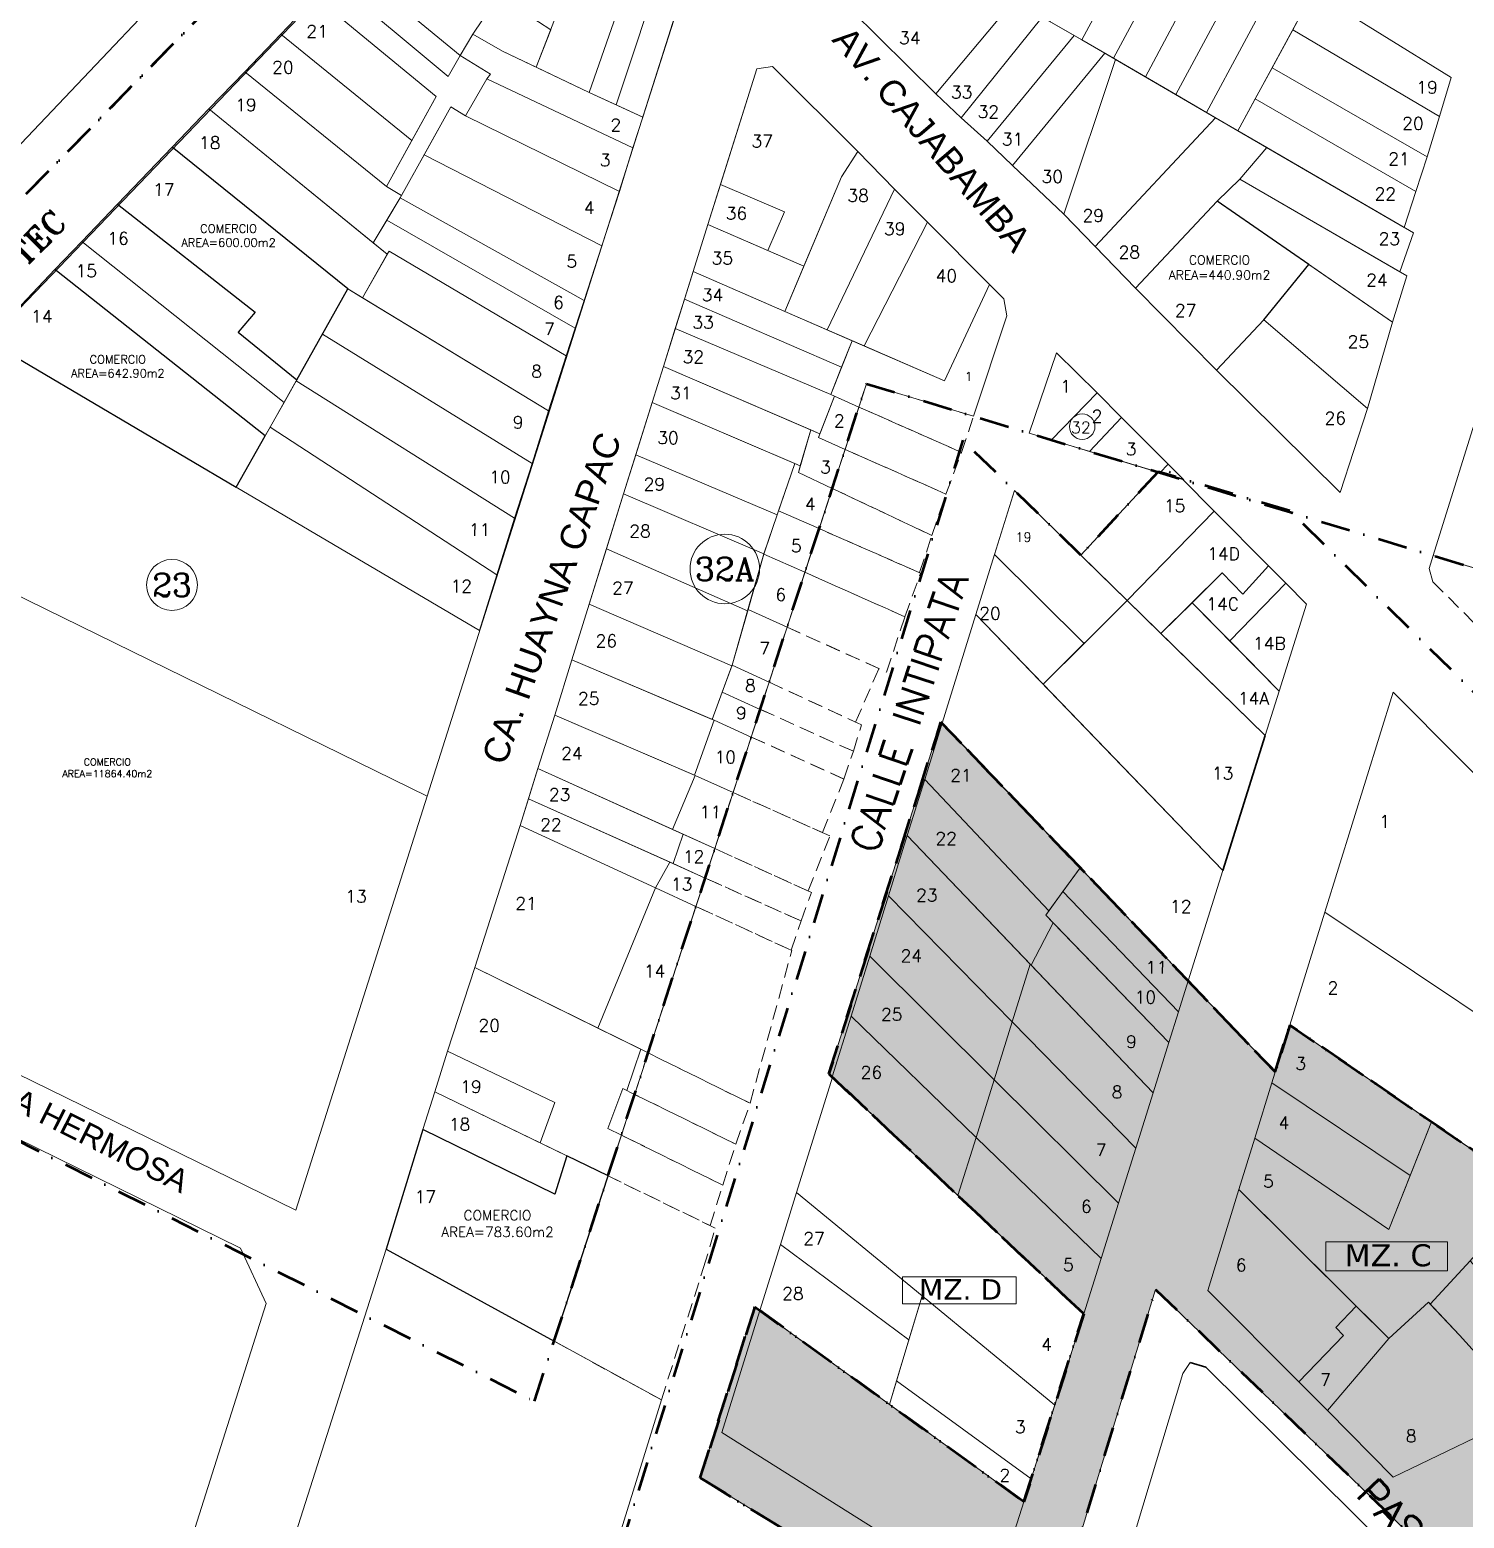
# Model space of a CAD drawing. Header units: millimetres. Extents: x -12449005 to 6504000, y 604360 to 27735491.
# Drawn here: x 711766.1 to 712013.7, y 9107689.1 to 9107946.1 of the extents above; entities that cross this region are included whole.
import ezdxf
from ezdxf.enums import TextEntityAlignment as Align

# ---------------------------------------------------------------- set-up
doc = ezdxf.new("R2010")
doc.units = ezdxf.units.MM
doc.header["$MEASUREMENT"] = 0
doc.header["$PDMODE"] = 3
doc.header["$PDSIZE"] = 0.5
for name, pattern in [('DASHDOTX2', [50.8, 25.4, -12.7, 0, -12.7]), ('DASHED', [0.75, 0.5, -0.25]), ('HIDDEN', [9.525, 6.35, -3.175])]:
    doc.linetypes.add(name, pattern=pattern)
doc.layers.get('0').update_dxf_attribs({"lineweight": 15})
for name, color, linetype in [('_CALLES', 251, 'Continuous'), ('CALLES', 7, 'Continuous'), ('COMERCIO', 1, 'Continuous'), ('DESC-USOS', 7, 'Continuous'), ('NUEVA ESPERANZA I', 10, 'Continuous')]:
    doc.layers.add(name, color=color, linetype=linetype)
for name, color, linetype, lineweight in [('A_LIMITES SECTORES', 1, 'DASHDOTX2', 50), ('A_NO FORMAL', 9, 'Continuous', 13), ('JL - LOTE PRESCRITO', 190, 'Continuous', 30), ('JL - LOTES EXCEPTUADO', 33, 'Continuous', 30), ('JL - NUMERACIÓN DE LOTE', 2, 'Continuous', 30), ('MANZANAS', 7, 'Continuous', 18), ('VERTICES', 7, 'Continuous', 20), ('VIVIENDA', 7, 'Continuous', 15)]:
    doc.layers.add(name, color=color, linetype=linetype, lineweight=lineweight)
doc.styles.add('CALLES', font='romans.shx', dxfattribs={"height": 2.5})
doc.styles.add('cota100', font='trebuc.ttf')
doc.styles.add('ROMANC', font='romanc.shx')
doc.styles.add('ROMANS', font='romans.shx')
doc.styles.add('ROMANT', font='romant.shx')
doc.styles.get("Standard").update_dxf_attribs({"font": 'arial.ttf'})
doc.styles.add('style2', font='verdana.ttf')
doc.dimstyles.new('COTA _100', dxfattribs={"dimscale": 1.26, "dimtxt": 0.95, "dimasz": 0.04, "dimexe": 0.06, "dimexo": 0.1, "dimgap": 0.04, "dimtad": 0, "dimzin": 1, "dimdsep": 46, "dimtxsty": 'cota100', "dimblk": 'ARCHTICK', "dimcen": 0.09, "dimdle": 0.06, "dimse1": 1, "dimse2": 1, "dimsd1": 1, "dimsd2": 1, "dimclrd": 256, "dimclre": 178, "dimclrt": 7, "dimaunit": 1, "dimadec": 3, "dimazin": 0, "dimtfac": 1, "dimtmove": 2, "dimatfit": 2, "dimldrblk": 'ARCHTICK', "dimfxl": 1, "dimarcsym": 0})

# ---------------------------------------------------------------- blocks, each defined once
blk = doc.blocks.new('*D43')
at = {"layer": 'DEFPOINTS', "color": 0, "ltscale": 0.3, "transparency": 16777216}
for p in [(712082.84, 9107519.41), (712108.06, 9107499.31), (712109.03, 9107500.52)]:
    blk.add_point(p, dxfattribs=at)
at = {"layer": 'JL - LOTE PRESCRITO', "color": 7, "ltscale": 0.3, "transparency": 16777216, "insert": (-3285965.38, 20561939.47), "char_height": 1.425, "attachment_point": 5, "rotation": 321.4404, "style": 'cota100'}
blk.add_mtext('32.25', dxfattribs=at)
blk = doc.blocks.new('_ARCHTICK')
at = {"color": 0, "linetype": 'ByBlock', "const_width": 0.15}
blk.add_lwpolyline([(-0.5, -0.5), (0.5, 0.5)], dxfattribs=at)
blk = doc.blocks.new('*D45')
at = {"layer": 'DEFPOINTS', "color": 0, "ltscale": 0.3, "transparency": 16777216}
for p in [(712087.19, 9107441.08), (712114.24, 9107424.27), (712113.41, 9107423.07)]:
    blk.add_point(p, dxfattribs=at)
at = {"layer": 'JL - LOTE PRESCRITO', "color": 7, "ltscale": 0.3, "transparency": 16777216, "insert": (-12449002.32, 27735488.48), "char_height": 1.425, "attachment_point": 5, "rotation": 325.5131, "style": 'cota100'}
blk.add_mtext('31.81', dxfattribs=at)
blk = doc.blocks.new('*D46')
at = {"layer": 'DEFPOINTS', "color": 0, "ltscale": 0.3, "transparency": 16777216}
for p in [(712060.7, 9107460.09, 0), (712086.54, 9107440.17), (712087.27, 9107441.21)]:
    blk.add_point(p, dxfattribs=at)
at = {"layer": 'JL - LOTE PRESCRITO', "color": 7, "ltscale": 0.3, "transparency": 16777216, "insert": (-2185624.74, 20773017.13), "char_height": 1.425, "attachment_point": 5, "rotation": 324.599, "style": 'cota100'}
blk.add_mtext('32.60', dxfattribs=at)
blk = doc.blocks.new('*D48')
at = {"layer": 'DEFPOINTS', "color": 0, "ltscale": 0.3, "transparency": 16777216}
for p in [(712087.24, 9107441.12), (712114.38, 9107424.21), (712113.53, 9107422.98)]:
    blk.add_point(p, dxfattribs=at)
at = {"layer": 'JL - LOTE PRESCRITO', "color": 7, "ltscale": 0.3, "transparency": 16777216, "insert": (-11189611.25, 26932542.48), "char_height": 1.425, "attachment_point": 5, "rotation": 325.4003, "style": 'cota100'}
blk.add_mtext('31.95', dxfattribs=at)
blk = doc.blocks.new('*D51')
at = {"layer": 'DEFPOINTS', "color": 0, "ltscale": 0.3, "transparency": 16777216}
for p in [(711798.11, 9107297.2, 0), (638644.95, 8884680.95), (638646.1, 8884680.58, 0)]:
    blk.add_point(p, dxfattribs=at)
at = {"layer": 'JL - LOTE PRESCRITO', "color": 7, "ltscale": 0.3, "transparency": 16777216, "insert": (1552507.84, 18611954.35), "char_height": 1.425, "attachment_point": 5, "rotation": 71.8094, "style": 'cota100'}
blk.add_mtext('234327.50', dxfattribs=at)
blk = doc.blocks.new('*D52')
at = {"layer": 'DEFPOINTS', "color": 0, "transparency": 16777216}
for p in [(1858877.2, 12101921.31, 0), (1858878.58, 12101920.79, 0), (712008.59, 9107544.89, 0)]:
    blk.add_point(p, dxfattribs=at)
at = {"layer": 'VIVIENDA', "color": 7, "transparency": 16777216, "insert": (1285444.27, 10604732.57, 0), "char_height": 1.425, "attachment_point": 5, "rotation": 69.0428, "style": 'cota100'}
blk.add_mtext('3206493.07', dxfattribs=at)
blk = doc.blocks.new('*D54')
at = {"layer": 'DEFPOINTS', "color": 0, "ltscale": 0.3, "transparency": 16777216}
for p in [(711942.33, 9107278.53, 0), (711968.93, 9107263), (711968.16, 9107261.81, 0)]:
    blk.add_point(p, dxfattribs=at)
at = {"layer": 'JL - LOTE PRESCRITO', "color": 7, "ltscale": 0.3, "transparency": 16777216, "insert": (-9446297.88, 15652898.35), "char_height": 1.425, "attachment_point": 5, "rotation": 327.0777, "style": 'cota100'}
blk.add_mtext('30.77', dxfattribs=at)
blk = doc.blocks.new('*D63')
at = {"layer": 'DEFPOINTS', "color": 0, "ltscale": 0.3, "transparency": 16777216}
for p in [(711946.72, 9107290.72, 0), (711971.68, 9107272.64), (711972.42, 9107273.77, 0)]:
    blk.add_point(p, dxfattribs=at)
at = {"layer": 'JL - LOTE PRESCRITO', "color": 7, "ltscale": 0.3, "transparency": 16777216, "insert": (1429184.61, 18217116.63), "char_height": 1.425, "attachment_point": 5, "rotation": 326.6096, "style": 'cota100'}
blk.add_mtext('30.79', dxfattribs=at)
blk = doc.blocks.new('*D55')
at = {"layer": 'DEFPOINTS', "color": 0, "ltscale": 0.3, "transparency": 16777216}
for p in [(711946.72, 9107290.72, 0), (711972.94, 9107274.92), (711972.26, 9107273.88, 0)]:
    blk.add_point(p, dxfattribs=at)
at = {"layer": 'JL - LOTE PRESCRITO', "color": 7, "ltscale": 0.3, "transparency": 16777216, "insert": (-2514595.34, 20816706.74), "char_height": 1.425, "attachment_point": 5, "rotation": 326.6096, "style": 'cota100'}
blk.add_mtext('30.59', dxfattribs=at)
blk = doc.blocks.new('*D65')
at = {"layer": 'DEFPOINTS', "color": 0, "ltscale": 0.3, "transparency": 16777216}
for p in [(712013.97, 9107217.34), (712015.46, 9107216.78, 0), (712008.7, 9107198.67, 0)]:
    blk.add_point(p, dxfattribs=at)
at = {"layer": 'JL - LOTE PRESCRITO', "color": 7, "ltscale": 0.3, "transparency": 16777216, "insert": (1420517.48, 18208771.18), "char_height": 1.425, "attachment_point": 5, "rotation": 69.5218, "style": 'cota100'}
blk.add_mtext('19.34', dxfattribs=at)
blk = doc.blocks.new('*D56')
at = {"layer": 'DEFPOINTS', "color": 0, "ltscale": 0.3, "transparency": 16777216}
for p in [(711904.93, 9107395.39, 0), (711906.34, 9107394.91), (711900.87, 9107383.36, 0)]:
    blk.add_point(p, dxfattribs=at)
at = {"layer": 'JL - LOTE PRESCRITO', "color": 7, "ltscale": 0.3, "transparency": 16777216, "insert": (1522262.21, 18476834.14), "char_height": 1.425, "attachment_point": 5, "rotation": 71.355, "style": 'cota100'}
blk.add_mtext('12.70', dxfattribs=at)
blk = doc.blocks.new('*D57')
at = {"layer": 'DEFPOINTS', "color": 0, "ltscale": 0.3, "transparency": 16777216}
for p in [(711803.61, 9107439.76, 0), (711798.54, 9107426.35, 0), (711799.95, 9107425.82)]:
    blk.add_point(p, dxfattribs=at)
at = {"layer": 'JL - LOTE PRESCRITO', "color": 7, "lineweight": 30, "ltscale": 0.3, "transparency": 16777216, "insert": (1428871.17, 18217418.99), "char_height": 1.425, "attachment_point": 5, "rotation": 69.2928, "style": 'cota100'}
blk.add_mtext('14.33', dxfattribs=at)

msp = doc.modelspace()

# ---------------------------------------------------------------- hatches: boundary and pattern name
at = {"layer": 'NUEVA ESPERANZA I', "lineweight": 30, "transparency": 33554483}
h = msp.add_hatch(color=190, dxfattribs=at)
h.dxf.hatch_style = 1
h.paths.add_polyline_path([(712217.021, 9107623.024), (712197.218, 9107608.261), (712184.666, 9107620.886), (712205.026, 9107635.145), (712189.69, 9107650.643), (712170.921, 9107634.711), (712137.763, 9107668.579), (712100.654, 9107651.222), (712071.68, 9107680.44), (712108.014, 9107697.724), (712110.046, 9107695.675), (712131.41, 9107674.749), (712151.75, 9107684.408), (712076.041, 9107760.914), (712064.422, 9107750.207), (712059.691, 9107749.682), (712054.097, 9107752.956), (712070.65, 9107766.362), (712048.741, 9107788.502), (712027.224, 9107744.458), (711983.622, 9107774.252), (711981.111, 9107766.156), (711923.379, 9107826.569), (711904.053, 9107765.839), (711948.035, 9107724.382), (711937.719, 9107691.93), (711891.254, 9107725.622), (711881.851, 9107696.074), (711939.594, 9107660.629), (711960.452, 9107728.616), (712060.662, 9107632.087), (712072.27, 9107625.67), (712085.996, 9107611.883), (712094.093, 9107603.717), (712106.368, 9107591.805), (712114.419, 9107583.366), (712168.934, 9107610.232), (712226.957, 9107551.687), (712268.619, 9107570.883)])

# ---------------------------------------------------------------- linework, layer by layer
at = {"lineweight": 15}
msp.add_lwpolyline([(711655.799, 9108032.359), (711657.385, 9108032.102), (711791.44, 9107954.741), (711754.9, 9107916.263), (711731.621, 9107890.131), (711713.059, 9107868.404), (711693.117, 9107790.846), (711634.181, 9107825.333), (711702.03, 9107925.175), (711693.01, 9107931.05), (711624.173, 9107830.827), (711596.264, 9107847.536), (711618.769, 9107888.013), (711573.894, 9107925.026), (711610.748, 9107984.777), (711639.975, 9108017.32)], close=True, dxfattribs=at)
msp.add_lwpolyline([(711655.799, 9108032.359), (711657.385, 9108032.102), (711791.44, 9107954.741), (711754.9, 9107916.263), (711731.621, 9107890.131), (711713.059, 9107868.404), (711693.117, 9107790.846), (711634.181, 9107825.333), (711702.03, 9107925.175), (711693.01, 9107931.05), (711624.173, 9107830.827), (711596.264, 9107847.536), (711618.769, 9107888.013), (711573.894, 9107925.026), (711610.748, 9107984.777), (711639.975, 9108017.32)], close=True, dxfattribs=at)
for points in [[(711732.776, 9107863.706), (711758.707, 9107892.177), (711848.43, 9107985.679), (711879.43, 9107954.623), (711834.71, 9107813.79)], [(711834.71, 9107813.79), (711812.01, 9107742.302), (711712.924, 9107790.823), (711732.776, 9107863.706)], [(711732.776, 9107863.706), (711834.71, 9107813.79)]]:
    msp.add_lwpolyline(points, dxfattribs=at)
at = {"lineweight": 15, "elevation": -1.348}
msp.add_lwpolyline([(711710.901, 9107780.748), (711802.485, 9107735.75), (711806.91, 9107726.208), (711780.811, 9107643.978), (711779.9, 9107644.356), (711775.839, 9107635.317), (711682.758, 9107678.504)], close=True, dxfattribs=at)
at = {"lineweight": 15, "elevation": -3.329}
msp.add_lwpolyline([(711859.688, 9107659.648), (711875.13, 9107709.538), (711827.611, 9107735.565), (711810.833, 9107682.794)], dxfattribs=at)
at = {"layer": 'A_LIMITES SECTORES', "color": 84, "ltscale": 0.2}
msp.add_lwpolyline([(712084.752, 9108243.958), (711722.765, 9107874.09), (711698.999, 9107787.158), (711853.228, 9107709.307), (711910.537, 9107884.974), (712540.367, 9107694.065), (712612.655, 9107721.932), (712565.384, 9107827.661), (712633.365, 9107956.397)], close=True, dxfattribs=at)
at = {"layer": 'A_LIMITES SECTORES', "color": 140, "ltscale": 0.2}
msp.add_lwpolyline([(711468.157, 9108148.755), (711284.972, 9107993.756), (711276.32, 9107973.906), (711693.433, 9107766.797), (711722.765, 9107874.089), (711804.946, 9107958.059)], close=True, dxfattribs=at)
at = {"layer": 'A_LIMITES SECTORES', "color": 26, "ltscale": 0.2, "elevation": 0}
for points in [[(712282.076, 9107569.376), (711983.623, 9107863.019), (711960.913, 9107869.796), (711947.545, 9107855.389), (711927.184, 9107875.211), (711732.828, 9107246.078)], [(711939.594, 9107660.629), (711881.851, 9107696.074), (711891.254, 9107725.622), (711937.719, 9107691.93), (711948.035, 9107724.382), (711904.053, 9107765.839), (711923.379, 9107826.569), (711981.111, 9107766.156), (711983.622, 9107774.252), (712027.224, 9107744.458), (712048.741, 9107788.502), (712070.65, 9107766.362), (712054.097, 9107752.956), (712059.691, 9107749.682), (712064.422, 9107750.207), (712076.041, 9107760.914), (712151.75, 9107684.408)]]:
    msp.add_lwpolyline(points, dxfattribs=at)
at = {"layer": 'A_LIMITES SECTORES', "color": 190, "ltscale": 0.2, "elevation": 0}
msp.add_lwpolyline([(712151.75, 9107684.408), (712076.041, 9107760.914), (712064.422, 9107750.207), (712059.691, 9107749.682), (712054.097, 9107752.956), (712070.65, 9107766.362), (712048.741, 9107788.502), (712027.224, 9107744.458), (711983.622, 9107774.252), (711981.111, 9107766.156), (711923.379, 9107826.569), (711904.053, 9107765.839), (711948.035, 9107724.382), (711937.719, 9107691.93), (711891.254, 9107725.622), (711881.851, 9107696.074), (711939.594, 9107660.629), (711960.452, 9107728.616), (712060.662, 9107632.087)], dxfattribs=at)
at = {"layer": 'A_NO FORMAL', "color": 7, "linetype": 'DASHED', "lineweight": 13, "ltscale": 5}
for points in [[(711910.537, 9107884.974), (711909.227, 9107880.958), (711926.945, 9107873.129), (711929.019, 9107879.372)], [(711926.945, 9107873.129), (711909.227, 9107880.958), (711906.842, 9107873.648), (711924.262, 9107865.923)], [(711904.641, 9107866.902), (711921.836, 9107858.773), (711924.262, 9107865.923), (711906.842, 9107873.648)], [(711921.836, 9107858.773), (711904.641, 9107866.902), (711902.376, 9107859.96), (711919.675, 9107852.37)], [(711899.917, 9107852.421), (711917.166, 9107844.746), (711919.857, 9107852.29), (711902.376, 9107859.96)], [(712021.554, 9107851.323), (712008.388, 9107855.314), (712007.689, 9107853.072), (712008.333, 9107850.77), (712017.413, 9107841.72)], [(711899.917, 9107852.421), (711896.83, 9107842.959), (711913.998, 9107835.208), (711917.166, 9107844.746)], [(711912.685, 9107835.801), (711896.83, 9107842.959), (711893.733, 9107833.465), (711908.669, 9107826.558)], [(711909.677, 9107826.092), (711893.733, 9107833.465), (711892.199, 9107828.763), (711908.273, 9107821.523)], [(711908.273, 9107821.523), (711892.199, 9107828.763), (711890.64, 9107823.985), (711906.652, 9107816.73)], [(711906.652, 9107816.73), (711890.64, 9107823.985), (711887.519, 9107814.418), (711902.957, 9107807.477)], [(711904.234, 9107806.903), (711887.519, 9107814.418), (711884.354, 9107804.717), (711900.48, 9107797.415)], [(711901.027, 9107797.168), (711884.354, 9107804.717), (711882.697, 9107799.639), (711899.245, 9107792.229)], [(711899.245, 9107792.229), (711882.697, 9107799.639), (711881.103, 9107794.752), (711897.514, 9107787.188)], [(711897.65, 9107787.125), (711881.103, 9107794.752), (711872.845, 9107769.439), (711890.449, 9107760.75)], [(711890.449, 9107760.75), (711872.845, 9107769.439), (711870.512, 9107762.289), (711887.981, 9107753.68)], [(711887.981, 9107753.68), (711870.512, 9107762.289), (711868.219, 9107755.261), (711885.716, 9107746.625)], [(711885.716, 9107746.625), (711868.219, 9107755.261), (711865.921, 9107748.215), (711883.549, 9107739.636)], [(711884.443, 9107739.201), (711865.921, 9107748.215), (711856.612, 9107719.681), (711875.13, 9107709.538), (711882.415, 9107732.392)]]:
    msp.add_lwpolyline(points, close=True, dxfattribs=at)
at = {"layer": 'COMERCIO'}
for points in [[(711790.672, 9107925.836), (711781.249, 9107915.961), (711804.99, 9107897.328), (711802.054, 9107893.852), (711812.182, 9107885.65), (711821.021, 9107901.351)], [(711971.072, 9107916.474), (711956.985, 9107901.485), (711970.988, 9107887.334), (711979.138, 9107896.005), (711986.878, 9107905.583)], [(711770.45, 9107904.671), (711758.793, 9107892.435), (711801.748, 9107867.118), (711806.741, 9107875.986)], [(711856.744, 9107745.087), (711833.939, 9107756.217), (711827.611, 9107735.565), (711856.612, 9107719.681), (711865.921, 9107748.215), (711858.787, 9107751.688)]]:
    msp.add_lwpolyline(points, close=True, dxfattribs=at)
at = {"layer": 'JL - LOTE PRESCRITO', "ltscale": 0.3}
for p, q in [((711979.372, 9107824.241), (711955.536, 9107847.539, 0)), ((711923.575, 9107826.364, 0), (711966.091, 9107781.874, 0)), ((711979.372, 9107824.241), (711972.073, 9107800.958)), ((711966.443, 9107715.984, 0), (711969.146, 9107715.178, 0))]:
    msp.add_line(p, q, dxfattribs=at)
at = {"layer": 'JL - LOTE PRESCRITO', "color": 7, "lineweight": 15, "ltscale": 0.3, "elevation": 0}
msp.add_lwpolyline([(711970.576, 9107862.986), (711965.024, 9107868.569), (711960.913, 9107869.796), (711947.524, 9107855.367), (711955.536, 9107847.539)], close=True, dxfattribs=at)
for points in [[(711936.076, 9107866.555), (711955.536, 9107847.539), (711948.1, 9107840.14), (711932.648, 9107855.517), (711936.076, 9107866.555)], [(711955.536, 9107847.539), (711970.576, 9107862.986), (711979.955, 9107853.554), (711975.536, 9107848.665), (711971.957, 9107852.319), (711961.349, 9107841.854), (711955.536, 9107847.539)], [(711932.648, 9107855.517), (711948.1, 9107840.14), (711941.044, 9107833.121), (711929.431, 9107845.159), (711932.648, 9107855.517)], [(711929.431, 9107845.159), (711923.589, 9107826.349), (711966.091, 9107781.874), (711972.073, 9107800.958), (711929.431, 9107845.159)], [(712036.129, 9107762.686), (711989.676, 9107793.771), (712001.451, 9107831.735), (712047.344, 9107785.643), (712036.129, 9107762.686)], [(711920.131, 9107727.52), (711943.037, 9107708.658), (711938.996, 9107695.945), (711915.708, 9107712.831), (711920.131, 9107727.52)], [(711966.443, 9107715.984), (711965.166, 9107714.097), (711965.166, 9107714.097), (711965.166, 9107714.097), (711950.267, 9107664.686), (712027.489, 9107618.822), (712045.689, 9107632.984), (712046.428, 9107638.618), (711969.146, 9107715.178)]]:
    msp.add_lwpolyline(points, dxfattribs=at)
at = {"layer": 'JL - LOTE PRESCRITO', "color": 7, "lineweight": 15, "ltscale": 0.3}
for points in [[(711979.372, 9107824.241), (711961.192, 9107842.008), (711955.536, 9107847.539), (711941.044, 9107833.121), (711972.073, 9107800.958), (711979.372, 9107824.241)], [(711966.738, 9107847.171), (711961.349, 9107841.854), (711979.372, 9107824.241), (711981.78, 9107831.923), (711966.738, 9107847.171)]]:
    msp.add_lwpolyline(points, dxfattribs=at)
at = {"layer": 'JL - LOTE PRESCRITO', "ltscale": 0.3}
msp.add_polyline3d([(711966.738, 9107847.171, 0), (711971.957, 9107852.319, 0), (711975.536, 9107848.665, 0)], dxfattribs=at)
at = {"layer": 'JL - LOTES EXCEPTUADO', "color": 7, "lineweight": 15, "ltscale": 0.3}
for points in [[(711966.738, 9107847.171), (711971.957, 9107852.319), (711975.536, 9107848.665), (711979.955, 9107853.554), (711982.954, 9107850.537), (711973.247, 9107840.572), (711966.738, 9107847.171)], [(711982.954, 9107850.537), (711973.247, 9107840.572), (711981.78, 9107831.923), (711986.521, 9107846.95), (711982.954, 9107850.537)]]:
    msp.add_lwpolyline(points, dxfattribs=at)
at = {"layer": 'JL - LOTES EXCEPTUADO', "color": 7, "lineweight": 15, "ltscale": 0.3, "elevation": 0}
for points in [[(711989.676, 9107793.771), (712036.128, 9107762.685), (712027.224, 9107744.458), (711983.622, 9107774.252), (711989.676, 9107793.771)], [(711915.708, 9107712.831), (711938.996, 9107695.945), (711937.719, 9107691.93), (711914.487, 9107708.776), (711915.708, 9107712.831)]]:
    msp.add_lwpolyline(points, dxfattribs=at)
for points in [[(711925.565, 9107745.562), (711904.648, 9107765.278), (711898.47, 9107745.357), (711920.131, 9107727.52), (711943.037, 9107708.658), (711948.035, 9107724.382)], [(711898.47, 9107745.357), (711895.688, 9107736.387), (711917.846, 9107719.931), (711920.131, 9107727.52)], [(711895.688, 9107736.387), (711892.148, 9107724.974), (711914.487, 9107708.776), (711917.846, 9107719.931)]]:
    msp.add_lwpolyline(points, close=True, dxfattribs=at)
at = {"layer": 'MANZANAS'}
msp.add_lwpolyline([(711907.823, 9107949.535), (711922.498, 9107935.049), (711926.879, 9107930.86), (711931.368, 9107926.865), (711935.733, 9107922.661), (711944.593, 9107914.26), (711956.985, 9107901.485), (711970.988, 9107887.334), (711992.321, 9107866.212), (711997.006, 9107880.695), (712001.324, 9107895.627), (712003.834, 9107903.613), (712002.633, 9107904.309), (712004.962, 9107911.024), (712003.361, 9107911.955), (712005.368, 9107918.141), (712007.348, 9107924.153), (712009.448, 9107931.124), (712011.493, 9107937.84), (711987.662, 9107952.616)], dxfattribs=at)
for points in [[(711873.534, 9107881.739), (711868.603, 9107865.972), (711862.662, 9107846.906), (711859.684, 9107837.328), (711856.714, 9107827.779), (711853.823, 9107818.541), (711850.762, 9107808.738), (711842.924, 9107784.208), (711838.233, 9107769.763), (711836.041, 9107762.758), (711833.939, 9107756.217), (711827.611, 9107735.565), (711856.612, 9107719.681), (711910.537, 9107884.974), (711929.019, 9107879.372), (711934.77, 9107896.683), (711934.242, 9107899.645), (711931.766, 9107902.133), (711921.092, 9107912.855), (711915.395, 9107918.554), (711909.049, 9107925.096), (711894.322, 9107939.757), (711891.614, 9107939.341), (711883.16, 9107912.445), (711880.598, 9107904.326), (711875.486, 9107887.98)], [(711965.306, 9107868.373), (711962.61, 9107871.087), (711954.555, 9107879.136), (711950.358, 9107883.398), (711943.369, 9107890.29), (711938.623, 9107876.46)], [(712051.693, 9107842.188), (712053.732, 9107841.57), (712062.284, 9107860.062), (712034.228, 9107880.713), (712019.704, 9107891.379), (712017.185, 9107883.545), (712008.388, 9107855.314)]]:
    msp.add_lwpolyline(points, close=True, dxfattribs=at)
at = {"layer": 'NUEVA ESPERANZA I', "color": 7, "linetype": 'ByBlock', "lineweight": 15, "elevation": 0}
msp.add_lwpolyline([(712151.75, 9107684.408), (712076.041, 9107760.914), (712064.422, 9107750.207), (712059.691, 9107749.682), (712054.097, 9107752.956), (712070.65, 9107766.362), (712048.741, 9107788.502), (712027.224, 9107744.458), (711983.622, 9107774.252), (711981.111, 9107766.156), (711923.379, 9107826.569), (711904.053, 9107765.839), (711948.035, 9107724.382), (711937.719, 9107691.93), (711891.254, 9107725.622), (711881.851, 9107696.074), (711939.594, 9107660.629), (711960.452, 9107728.616), (712060.662, 9107632.087)], dxfattribs=at)
at = {"layer": 'NUEVA ESPERANZA I', "color": 7, "linetype": 'ByBlock', "lineweight": 15, "ltscale": 0.3, "elevation": 0}
for points in [[(711923.589, 9107826.349), (711920.585, 9107816.675), (711942.039, 9107793.988), (711947.448, 9107801.383)], [(711941.478, 9107793.222), (711942.039, 9107793.988), (711920.585, 9107816.675), (711917.578, 9107806.994), (711938.959, 9107784.607), (711942.751, 9107791.907)], [(711917.578, 9107806.994), (711914.346, 9107796.584), (711935.691, 9107774.802), (711938.803, 9107784.77)], [(711947.448, 9107801.383), (711944.461, 9107797.3), (711964.413, 9107776.531), (711966.091, 9107781.874)], [(711914.346, 9107796.584), (711911.113, 9107786.174), (711932.577, 9107764.826), (711935.691, 9107774.802)], [(711944.461, 9107797.3), (711941.478, 9107793.222), (711962.759, 9107771.261), (711964.413, 9107776.531)], [(711942.751, 9107791.907), (711938.959, 9107784.607), (711960.024, 9107762.55), (711962.759, 9107771.261)], [(711911.113, 9107786.174), (711907.88, 9107775.765), (711929.462, 9107754.851), (711932.577, 9107764.826)], [(711938.803, 9107784.77), (711935.691, 9107774.802), (711957.033, 9107753.023), (711960.024, 9107762.55)], [(711907.88, 9107775.765), (711904.629, 9107765.296), (711926.336, 9107744.836), (711929.462, 9107754.851)], [(711935.691, 9107774.802), (711932.577, 9107764.826), (711954.036, 9107743.482), (711957.033, 9107753.023)], [(712008.103, 9107757.524), (711983.622, 9107774.252), (711980.523, 9107764.262), (712004.419, 9107748.262)], [(711932.577, 9107764.826), (711929.462, 9107754.851), (711951.039, 9107733.942), (711954.036, 9107743.482)], [(712004.419, 9107748.262), (711980.523, 9107764.262), (711977.561, 9107754.711), (712000.73, 9107738.988)], [(712021.303, 9107741.149), (712023.088, 9107739.122), (712028.804, 9107743.378), (712027.224, 9107744.458), (712008.103, 9107757.524), (712000.73, 9107738.988), (711977.561, 9107754.711), (711974.82, 9107745.873), (712000.702, 9107720.128), (712007.538, 9107726.409), (712007.848, 9107726.083), (712014.778, 9107733.569)], [(711929.462, 9107754.851), (711926.336, 9107744.836), (711948.035, 9107724.382), (711951.039, 9107733.942)], [(711974.82, 9107745.873), (711969.492, 9107728.429), (711985.176, 9107712.688), (711992.907, 9107720.655), (711991.541, 9107722.046), (711995.1, 9107725.7)], [(712014.778, 9107733.569), (712007.848, 9107726.083), (712012.94, 9107720.712), (712024.862, 9107707.49), (712034.139, 9107711.972), (712031.802, 9107714.579)], [(711892.114, 9107724.999), (711885.564, 9107703.907), (711932.207, 9107674.589), (711937.719, 9107691.93)], [(711995.1, 9107725.7), (711991.541, 9107722.046), (711992.907, 9107720.655), (711985.176, 9107712.688), (711990.117, 9107707.728), (712000.702, 9107720.128)], [(712012.94, 9107720.712), (712007.538, 9107726.409), (712007.538, 9107726.409), (712000.702, 9107720.128), (711990.117, 9107707.728), (712001.488, 9107696.185), (712024.862, 9107707.49)]]:
    msp.add_lwpolyline(points, close=True, dxfattribs=at)
at = {"layer": 'NUEVA ESPERANZA I', "color": 7, "linetype": 'ByBlock', "lineweight": 15, "elevation": 0}
msp.add_lwpolyline([(711989.832, 9107736.851), (712010.855, 9107736.851), (712010.855, 9107731.831), (711989.832, 9107731.831)], close=True, dxfattribs=at)
at = {"layer": 'NUEVA ESPERANZA I', "color": 7, "linetype": 'ByBlock', "lineweight": 15}
msp.add_lwpolyline([(711916.744, 9107730.802), (711936.366, 9107730.802), (711936.366, 9107726.116), (711916.744, 9107726.116)], close=True, dxfattribs=at)
at = {"layer": 'VERTICES'}
for centre, radius in [((711947.778, 9107877.575), 2.2), ((711886.081, 9107853), 6), ((711790.647, 9107850.239), 4.4)]:
    msp.add_circle(centre, radius, dxfattribs=at)
at = {"layer": 'VIVIENDA'}
msp.add_line((711970.797, 9107930.903), (711949.998, 9107908.688), dxfattribs=at)
for points in [[(711855.663, 9107978.489), (711839.011, 9107962.197), (711848.251, 9107954.61), (711845.815, 9107950.107), (711842.593, 9107945.317), (711847.714, 9107942.419), (711853.544, 9107939.618), (711856.038, 9107946.094), (711851.772, 9107948.847), (711861.447, 9107972.776)], [(711961.11, 9107969.282), (711955.789, 9107972.655), (711942.206, 9107947.499), (711947.736, 9107944.32)], [(711872.04, 9107962.17), (711864.962, 9107969.277), (711853.544, 9107939.618), (711862.678, 9107935.23)], [(711966.47, 9107965.916), (711961.11, 9107969.282), (711947.736, 9107944.32), (711953.164, 9107941.162)], [(711845.815, 9107950.107), (711828.186, 9107964.732), (711821.093, 9107957.514), (711840.419, 9107941.63), (711842.593, 9107945.317)], [(711971.742, 9107962.557), (711966.47, 9107965.916), (711953.164, 9107941.162), (711958.688, 9107937.948)], [(711875.707, 9107958.469), (711872.04, 9107962.17), (711862.678, 9107935.23), (711867.32, 9107933.121)], [(711918.218, 9107961.503), (711907.823, 9107949.535), (711922.498, 9107935.049), (711935.991, 9107951.071), (711925.325, 9107957.202)], [(711977.037, 9107959.332), (711971.742, 9107962.557), (711958.688, 9107937.948), (711963.944, 9107934.89)], [(711879.491, 9107954.644), (711875.707, 9107958.469), (711867.32, 9107933.121), (711871.936, 9107931.024)], [(711982.238, 9107956.05), (711977.037, 9107959.332), (711963.944, 9107934.89), (711969.216, 9107931.822)], [(711821.093, 9107957.514), (711818.357, 9107954.693), (711838.299, 9107937.999), (711840.419, 9107941.63)], [(711969.216, 9107931.822), (711974.67, 9107928.649), (711987.662, 9107952.616), (711982.238, 9107956.05)], [(711845.007, 9107937.601), (711845.604, 9107938.418), (711840.419, 9107941.63), (711838.299, 9107937.999), (711818.357, 9107954.693), (711815.462, 9107951.706), (711836.25, 9107934.556), (711827.656, 9107919.02), (711830.277, 9107917.471), (711838.778, 9107932.797), (711841.341, 9107931.238)], [(711836.25, 9107934.556), (711815.462, 9107951.706), (711809.437, 9107945.347), (711832.059, 9107926.979)], [(711940.874, 9107948.264), (711935.991, 9107951.071), (711922.498, 9107935.049), (711926.879, 9107930.86)], [(711987.662, 9107952.616), (711984.118, 9107946.079), (712009.448, 9107931.124), (712011.493, 9107937.84)], [(711946.376, 9107945.102), (711940.874, 9107948.264), (711926.879, 9107930.86), (711931.368, 9107926.865)], [(711984.118, 9107946.079), (711980.567, 9107939.526), (712007.348, 9107924.153), (712009.448, 9107931.124)], [(711809.437, 9107945.347), (711803.222, 9107938.851), (711827.656, 9107919.02), (711832.059, 9107926.979)], [(711847.714, 9107942.419), (711842.593, 9107945.317), (711840.419, 9107941.63), (711845.604, 9107938.418), (711845.007, 9107937.601), (711870.232, 9107925.68), (711871.936, 9107931.024), (711862.678, 9107935.23)], [(711951.662, 9107942.036), (711947.736, 9107944.32), (711946.376, 9107945.102), (711931.368, 9107926.865), (711935.733, 9107922.661)], [(711953.51, 9107940.96), (711951.662, 9107942.036), (711935.733, 9107922.661), (711944.593, 9107914.26)], [(711970.797, 9107930.903), (711953.51, 9107940.96), (711944.593, 9107914.26), (711949.998, 9107908.688)], [(711830.277, 9107917.471), (711827.656, 9107919.02), (711803.222, 9107938.851), (711797.023, 9107932.423), (711825.387, 9107909.298), (711830.065, 9107917.087)], [(711896.38, 9107914.677), (711893.512, 9107907.964), (711899.732, 9107905.286), (711906.254, 9107920.711), (711909.049, 9107925.096), (711894.322, 9107939.757), (711891.614, 9107939.341), (711885.337, 9107919.371)], [(711980.567, 9107939.526), (711977.651, 9107934.148), (712005.368, 9107918.141), (712007.348, 9107924.153)], [(711845.007, 9107937.601), (711841.341, 9107931.238), (711867.884, 9107918.161), (711870.232, 9107925.68)], [(711841.341, 9107931.238), (711838.778, 9107932.797), (711834.188, 9107924.522), (711864.854, 9107908.809), (711867.884, 9107918.161)], [(711977.651, 9107934.148), (711974.67, 9107928.649), (712003.361, 9107911.955), (712005.368, 9107918.141)], [(711827.8, 9107907.33), (711797.023, 9107932.423), (711790.672, 9107925.836), (711821.021, 9107901.351), (711823.529, 9107899.826)], [(711975.016, 9107920.309), (711979.678, 9107925.735), (711970.797, 9107930.903), (711949.998, 9107908.688), (711956.985, 9107901.485), (711971.072, 9107916.474)], [(711915.395, 9107918.554), (711909.049, 9107925.096), (711906.254, 9107920.711), (711896.421, 9107897.457), (711903.759, 9107894.272)], [(711979.678, 9107925.735), (711975.016, 9107920.309), (712002.633, 9107904.309), (712004.962, 9107911.024)], [(711834.188, 9107924.522), (711830.065, 9107917.087), (711861.791, 9107899.353), (711864.854, 9107908.809)], [(711975.016, 9107920.309), (711971.072, 9107916.474), (712001.324, 9107895.627), (712003.834, 9107903.613)], [(711893.512, 9107907.964), (711896.38, 9107914.677), (711885.337, 9107919.371), (711883.16, 9107912.445)], [(711921.092, 9107912.855), (711915.395, 9107918.554), (711903.759, 9107894.272), (711910.123, 9107891.509)], [(711781.249, 9107915.961), (711775.091, 9107909.508), (711809.994, 9107881.764), (711812.182, 9107885.65), (711802.054, 9107893.852), (711804.99, 9107897.328)], [(711830.065, 9107917.087), (711827.726, 9107913.193), (711860.242, 9107894.568), (711861.791, 9107899.353)], [(711827.726, 9107913.193), (711825.387, 9107909.298), (711827.8, 9107907.33), (711828.114, 9107907.881), (711858.694, 9107889.782), (711860.242, 9107894.568)], [(711883.16, 9107912.445), (711880.598, 9107904.326), (711896.421, 9107897.457), (711899.732, 9107905.286)], [(711910.123, 9107891.509), (711924.032, 9107885.471), (711931.766, 9107902.133), (711921.092, 9107912.855)], [(711775.091, 9107909.508), (711770.45, 9107904.671), (711806.741, 9107875.986), (711809.994, 9107881.764)], [(711828.114, 9107907.881), (711823.529, 9107899.826), (711855.667, 9107880.272), (711858.694, 9107889.782)], [(711986.878, 9107905.583), (711979.138, 9107896.005), (711997.006, 9107880.695), (712001.324, 9107895.627)], [(711880.598, 9107904.326), (711879.107, 9107899.558), (711906.253, 9107887.825), (711908.076, 9107892.397)], [(711929.019, 9107879.372), (711934.77, 9107896.683), (711934.242, 9107899.645), (711931.766, 9107902.133), (711924.032, 9107885.471), (711908.076, 9107892.397), (711904.37, 9107883.104), (711909.227, 9107880.958), (711910.537, 9107884.974)], [(711821.021, 9107901.351), (711816.63, 9107893.551), (711852.809, 9107871.191), (711855.667, 9107880.272)], [(711879.107, 9107899.558), (711877.531, 9107894.518), (711904.37, 9107883.104), (711906.253, 9107887.825)], [(711902.486, 9107876.345), (711905.023, 9107882.815), (711904.37, 9107883.104), (711877.531, 9107894.518), (711875.486, 9107887.98)], [(711979.138, 9107896.005), (711970.988, 9107887.334), (711992.321, 9107866.212), (711997.006, 9107880.695)], [(711816.63, 9107893.551), (711812.082, 9107885.473), (711849.795, 9107861.75), (711852.809, 9107871.191)], [(711950.358, 9107883.398), (711943.369, 9107890.29), (711938.623, 9107876.46), (711942.499, 9107875.286)], [(711875.486, 9107887.98), (711873.534, 9107881.739), (711899.113, 9107870.794), (711900.943, 9107877.01)], [(711812.082, 9107885.473), (711807.569, 9107877.458), (711846.706, 9107852.012), (711849.795, 9107861.75)], [(711898.147, 9107871.207), (711873.534, 9107881.739), (711870.704, 9107872.691), (711895.115, 9107862.321)], [(711905.023, 9107882.815), (711902.231, 9107875.693), (711906.842, 9107873.648), (711909.227, 9107880.958)], [(711954.555, 9107879.136), (711950.358, 9107883.398), (711942.499, 9107875.286), (711949.029, 9107873.306)], [(712030.934, 9107873.075), (712017.185, 9107883.545), (712008.388, 9107855.314), (712021.554, 9107851.323)], [(711962.61, 9107871.087), (711954.555, 9107879.136), (711949.029, 9107873.306), (711961.206, 9107869.615)], [(711807.569, 9107877.458), (711801.748, 9107867.118), (711843.746, 9107842.366), (711846.706, 9107852.012)], [(711904.641, 9107866.902), (711906.842, 9107873.648), (711902.231, 9107875.693), (711902.486, 9107876.345), (711900.943, 9107877.01), (711898.782, 9107869.671)], [(711892.835, 9107855.627), (711895.115, 9107862.321), (711870.704, 9107872.691), (711868.603, 9107865.972)], [(711898.782, 9107869.671), (711899.113, 9107870.794), (711898.147, 9107871.207), (711895.36, 9107863.039), (711902.376, 9107859.96), (711904.641, 9107866.902)], [(711965.306, 9107868.373), (711962.61, 9107871.087), (711961.206, 9107869.615)], [(711892.831, 9107855.629), (711868.603, 9107865.972), (711865.643, 9107856.472), (711890.02, 9107845.776)], [(711899.917, 9107852.421), (711902.376, 9107859.96), (711895.36, 9107863.039), (711892.817, 9107855.579)], [(711890.02, 9107845.776), (711865.643, 9107856.472), (711862.662, 9107846.906), (711887.297, 9107836.276), (711887.348, 9107836.417)], [(711892.817, 9107855.579), (711890.085, 9107846.004), (711896.83, 9107842.959), (711899.917, 9107852.421)], [(711887.297, 9107836.276), (711862.662, 9107846.906), (711859.684, 9107837.328), (711883.905, 9107827.028)], [(711890.085, 9107846.004), (711887.348, 9107836.417), (711893.733, 9107833.465), (711896.83, 9107842.959)], [(711884.227, 9107826.891), (711859.684, 9107837.328), (711856.714, 9107827.779), (711880.829, 9107817.422)], [(711887.348, 9107836.417), (711885.627, 9107831.722), (711892.199, 9107828.763), (711893.733, 9107833.465)], [(711885.627, 9107831.722), (711883.905, 9107827.028), (711884.227, 9107826.891), (711890.64, 9107823.985), (711892.199, 9107828.763)], [(711877.043, 9107808.027), (711880.987, 9107817.355), (711856.714, 9107827.779), (711853.823, 9107818.541)], [(711884.227, 9107826.891), (711880.829, 9107817.422), (711880.987, 9107817.355), (711887.519, 9107814.418), (711890.64, 9107823.985)], [(711877.142, 9107802.127), (711878.899, 9107807.187), (711853.823, 9107818.541), (711852.187, 9107813.301)], [(711884.354, 9107804.717), (711887.519, 9107814.418), (711880.987, 9107817.355), (711877.043, 9107808.027)], [(711874.133, 9107797.965), (711876.59, 9107802.374), (711852.187, 9107813.301), (711850.762, 9107808.738)], [(711874.133, 9107797.965), (711850.762, 9107808.738), (711842.924, 9107784.208), (711864.153, 9107773.729)], [(711877.142, 9107802.127), (711882.697, 9107799.639), (711884.354, 9107804.717), (711878.899, 9107807.187)], [(711881.103, 9107794.752), (711882.697, 9107799.639), (711876.59, 9107802.374), (711874.133, 9107797.965)], [(711864.153, 9107773.729), (711872.845, 9107769.439), (711881.103, 9107794.752), (711874.133, 9107797.965)], [(711865.921, 9107748.215), (711868.219, 9107755.261), (711865.872, 9107756.419), (711868.471, 9107763.294), (711869.144, 9107762.963), (711871.561, 9107770.073), (711842.924, 9107784.208), (711838.233, 9107769.763), (711856.751, 9107760.901), (711854.207, 9107753.917)], [(711854.207, 9107753.917), (711856.751, 9107760.901), (711838.233, 9107769.763), (711836.041, 9107762.758)], [(711868.219, 9107755.261), (711870.512, 9107762.289), (711868.471, 9107763.294), (711865.872, 9107756.419)], [(711856.744, 9107745.087), (711858.787, 9107751.688), (711836.041, 9107762.758), (711833.939, 9107756.217)]]:
    msp.add_lwpolyline(points, close=True, dxfattribs=at)

# ---------------------------------------------------------------- texts
at = {"layer": '_CALLES', "color": 7, "style": 'CALLES'}
for s, rotation, p in [('CALLE INTIPATA', 71.53143, (711912.288, 9107803.599)), ('PASAJE CESAR VALLEJO', 313.5968, (711994.845, 9107693.048, 24.26))]:
    msp.add_text(s, height=5, rotation=rotation, dxfattribs=at).set_placement(p)
at = {"layer": 'CALLES'}
for s, height, rotation, p in [('AV. CAJABAMBA', 4.375, 310.47388, (711904.414, 9107944.271)), ('CA. HUAYNA CAPAC', 4.375, 70.38919, (711848.145, 9107818.906)), ('AV. VISTA HERMOSA', 3.9375, 333.37109, (711742.517, 9107770.091))]:
    msp.add_text(s, height=height, rotation=rotation, dxfattribs=at).set_placement(p)
at = {"layer": 'CALLES', "style": 'ROMANT'}
msp.add_text('CA. PACHACUTEC', height=4, rotation=45.00765, dxfattribs=at).set_placement((711754.228, 9107896.785), align=Align.MIDDLE_CENTER)
at = {"layer": 'DESC-USOS', "attachment_point": 5, "style": 'ROMANS'}
for s, insert, char_height in [('COMERCIO\\PAREA=600.00m2', (711800.412, 9107910.557), 1.452), ('COMERCIO\\PAREA=440.90m2', (711971.486, 9107905.053), 1.56), ('COMERCIO\\PAREA=642.90m2', (711781.294, 9107887.985), 1.44), ('COMERCIO\\PAREA=11864.40m2', (711779.483, 9107818.681), 1.2), ('COMERCIO\\PAREA=783.60m2', (711846.838, 9107739.977), 1.728)]:
    msp.add_mtext(s, dxfattribs=dict(at, insert=insert, char_height=char_height))
at = {"layer": 'JL - NUMERACIÓN DE LOTE', "color": 7, "lineweight": 15, "style": 'ROMANS'}
msp.add_text('19', height=1.6258, rotation=358.90524, dxfattribs=at).set_placement((711937.637, 9107858.495, 0), align=Align.MIDDLE)
at = {"layer": 'MANZANAS', "style": 'ROMANC'}
for s, height, p in [('32', 2, (711947.552, 9107877.416)), ('32A', 4, (711886.081, 9107853)), ('23', 4, (711790.647, 9107850.239))]:
    msp.add_text(s, height=height, dxfattribs=at).set_placement(p, align=Align.MIDDLE)
at = {"layer": 'NUEVA ESPERANZA I', "color": 7, "linetype": 'HIDDEN', "lineweight": 0, "style": 'style2'}
for s, height, p in [('MZ. C', 3.7953, (712000.579, 9107734.516, 0)), ('MZ. D', 3.5423, (711926.775, 9107728.622))]:
    msp.add_text(s, height=height, rotation=359.95, dxfattribs=at).set_placement(p, align=Align.MIDDLE)
at = {"layer": 'VIVIENDA', "style": 'ROMANS'}
for s, p in [('21', (711815.701, 9107945.813)), ('34', (711918.007, 9107944.68)), ('20', (711809.787, 9107939.602)), ('33', (711926.966, 9107935.317)), ('19', (712007.317, 9107936.139)), ('19', (711803.408, 9107933.103)), ('32', (711931.586, 9107931.934)), ('2', (711867.262, 9107929.636)), ('20', (712004.883, 9107929.932)), ('18', (711797.172, 9107926.593)), ('37', (711892.54, 9107926.865)), ('31', (711935.75, 9107927.194)), ('3', (711865.421, 9107923.59)), ('21', (712002.475, 9107923.792)), ('30', (711942.606, 9107920.753)), ('17', (711789.236, 9107918.491)), ('38', (711909.095, 9107917.475)), ('22', (712000.112, 9107917.768)), ('4', (711862.698, 9107915.383)), ('36', (711888.098, 9107914.398)), ('29', (711949.689, 9107914.026)), ('39', (711915.418, 9107911.719)), ('16', (711781.339, 9107910.069)), ('23', (712000.81, 9107910.01)), ('5', (711859.674, 9107906.114)), ('35', (711885.655, 9107906.661)), ('28', (711955.918, 9107907.703)), ('15', (711775.842, 9107904.459)), ('40', (711924.337, 9107903.6)), ('24', (711998.661, 9107902.881)), ('6', (711857.379, 9107899.012)), ('34', (711883.956, 9107900.308)), ('14', (711768.162, 9107896.61)), ('33', (711882.338, 9107895.57)), ('27', (711965.627, 9107897.632)), ('7', (711855.827, 9107894.424)), ('25', (711995.451, 9107892.23)), ('32', (711880.64, 9107889.62)), ('8', (711853.595, 9107887.111)), ('31', (711878.505, 9107883.38)), ('1', (711944.9, 9107884.525)), ('9', (711850.397, 9107878.302)), ('2', (711905.84, 9107878.564)), ('2', (711950.348, 9107879.383)), ('26', (711991.473, 9107879.031)), ('30', (711876.281, 9107875.652)), ('3', (711956.228, 9107873.706)), ('3', (711903.461, 9107870.579)), ('10', (711847.251, 9107868.874)), ('29', (711873.919, 9107867.624)), ('4', (711900.853, 9107864.21)), ('15', (711963.736, 9107863.91, 0)), ('11', (711843.733, 9107859.775)), ('28', (711871.444, 9107859.539)), ('5', (711898.426, 9107856.989)), ('14D', (711972.175, 9107855.624, 0)), ('12', (711840.579, 9107850.039)), ('27', (711868.488, 9107849.71)), ('6', (711895.739, 9107848.561)), ('14C', (711972.026, 9107846.963, 0)), ('20', (711931.862, 9107845.34, 0)), ('26', (711865.625, 9107840.58)), ('7', (711892.966, 9107839.291)), ('14B', (711980.089, 9107840.149, 0)), ('8', (711890.494, 9107832.859)), ('25', (711862.595, 9107830.643)), ('14A', (711977.341, 9107830.67, 0)), ('9', (711888.934, 9107828.132)), ('24', (711859.683, 9107821.167)), ('10', (711886.149, 9107820.527)), ('21', (711926.857, 9107817.369, 0)), ('13', (711972.026, 9107817.729, 0)), ('23', (711857.558, 9107814.046)), ('11', (711883.602, 9107811.045)), ('22', (711856.061, 9107808.857)), ('1', (711999.985, 9107809.413, 0)), ('22', (711924.292, 9107806.469, 0)), ('12', (711880.695, 9107803.338)), ('13', (711878.635, 9107798.57)), ('13', (711822.427, 9107796.477)), ('23', (711920.956, 9107796.677, 0)), ('21', (711851.778, 9107795.261)), ('12', (711964.802, 9107794.733, 0)), ('24', (711918.285, 9107786.223, 0)), ('14', (711873.961, 9107783.557)), ('11', (711960.596, 9107784.218, 0)), ('2', (711991.07, 9107780.672, 0)), ('10', (711958.69, 9107779.086, 0)), ('25', (711914.893, 9107776.099, 0)), ('20', (711845.408, 9107774.21)), ('9', (711956.28, 9107771.387, 0)), ('3', (711985.496, 9107767.621, 0)), ('26', (711911.39, 9107766.096, 0)), ('19', (711842.259, 9107763.614)), ('8', (711953.799, 9107762.699, 0)), ('18', (711840.288, 9107757.127)), ('4', (711982.609, 9107757.393, 0)), ('7', (711951.052, 9107752.682, 0)), ('5', (711979.938, 9107747.28, 0)), ('17', (711834.376, 9107744.613)), ('6', (711948.485, 9107742.952, 0)), ('27', (711901.484, 9107737.398, 0)), ('5', (711945.386, 9107732.869, 0)), ('6', (711975.218, 9107732.823, 0)), ('28', (711897.837, 9107727.9, 0)), ('4', (711941.606, 9107719.114, 0)), ('7', (711989.778, 9107713.021, 0)), ('3', (711937.086, 9107704.896, 0)), ('8', (712004.575, 9107703.321, 0)), ('2', (711934.427, 9107696.532, 0))]:
    msp.add_text(s, height=2.16, rotation=359.88128, dxfattribs=at).set_placement(p, align=Align.MIDDLE)
msp.add_text('1', height=1.5, dxfattribs=at).set_placement((711928.181, 9107886.243), align=Align.MIDDLE)
at = {"layer": 'VIVIENDA', "style": 'ROMANS', "width": 0.8}
msp.add_text('4', height=0.4, dxfattribs=at).set_placement((711962.922, 9107869.711), align=Align.MIDDLE)

# ---------------------------------------------------------------- dimensions: what is measured, and where the dimension line sits
at = {"layer": 'JL - LOTE PRESCRITO', "ltscale": 0.3}
for base, p1, p2, angle, picture, middle in [((712114.241, 9107424.27, 0), (712087.191, 9107441.081, 0), (712113.414, 9107423.067, 0), 325.51313, '*D45', (-12449002.316, 27735488.482, 0)), ((712114.377, 9107424.206, 0), (712087.238, 9107441.124, 0), (712113.534, 9107422.984, 0), 325.40033, '*D48', (-11189611.254, 26932542.482, 0)), ((711972.944, 9107274.924, 0), (711946.718, 9107290.717, 0), (711972.258, 9107273.883, 0), 326.6096, '*D55', (-2514595.34, 20816706.736, 0)), ((712086.536, 9107440.17, 0), (712060.702, 9107460.094, 0), (712087.275, 9107441.209, 0), 324.59903, '*D46', (-2185624.739, 20773017.13, 0)), ((712109.027, 9107500.525, 0), (712082.837, 9107519.415, 0), (712108.058, 9107499.31, 0), 321.44044, '*D43', (-3285965.379, 20561939.472, 0)), ((638644.95, 8884680.953, 0), (711798.107, 9107297.202, 0), (638646.098, 8884680.575, 0), 251.80943, '*D51', (1552507.844, 18611954.349, 0)), ((711906.344, 9107394.914, 0), (711900.866, 9107383.36, 0), (711904.926, 9107395.392, 0), 71.35501, '*D56', (1522262.214, 18476834.142, 0)), ((711971.676, 9107272.637, 0), (711946.718, 9107290.717, 0), (711972.425, 9107273.773, 0), 326.6096, '*D63', (1429184.609, 18217116.631, 0)), ((712013.968, 9107217.341, 0), (712008.698, 9107198.667, 0), (712015.463, 9107216.782, 0), 69.52182, '*D65', (1420517.479, 18208771.18, 0)), ((711968.927, 9107263.001, 0), (711942.331, 9107278.532, 0), (711968.157, 9107261.811, 0), 327.07769, '*D54', (-9446297.875, 15652898.352, 0))]:
    dim = msp.add_linear_dim(base=base, p1=p1, p2=p2, angle=angle, dimstyle='COTA _100', override={"dimscale": 1.5}, dxfattribs=at)
    dim.commit()
    dim.dimension.update_dxf_attribs({"geometry": picture, "text_midpoint": middle, "dimtype": 161})
at = {"layer": 'JL - LOTE PRESCRITO', "lineweight": 30, "ltscale": 0.3}
dim = msp.add_linear_dim(base=(711799.947, 9107425.824), p1=(711803.611, 9107439.76, 0), p2=(711798.543, 9107426.354, 0), angle=249.29283, dimstyle='COTA _100', override={"dimscale": 1.5}, dxfattribs=at)
dim.commit()
dim.dimension.update_dxf_attribs({"geometry": '*D57', "text_midpoint": (1428871.165, 18217418.988), "dimtype": 161})
at = {"layer": 'VIVIENDA'}
dim = msp.add_aligned_dim(p1=(712008.590944128, 9107544.887440352, 0.000000004), p2=(1858877.200136019, 12101921.314362001, 0.000000004), distance=-1.472333012, dimstyle='COTA _100', override={"dimscale": 1.5}, dxfattribs=at)
dim.commit()
dim.dimension.update_dxf_attribs({"geometry": '*D52', "text_midpoint": (1285444.270474984, 10604732.574290801, 0.000000004)})

doc.saveas('drawing.dxf')
